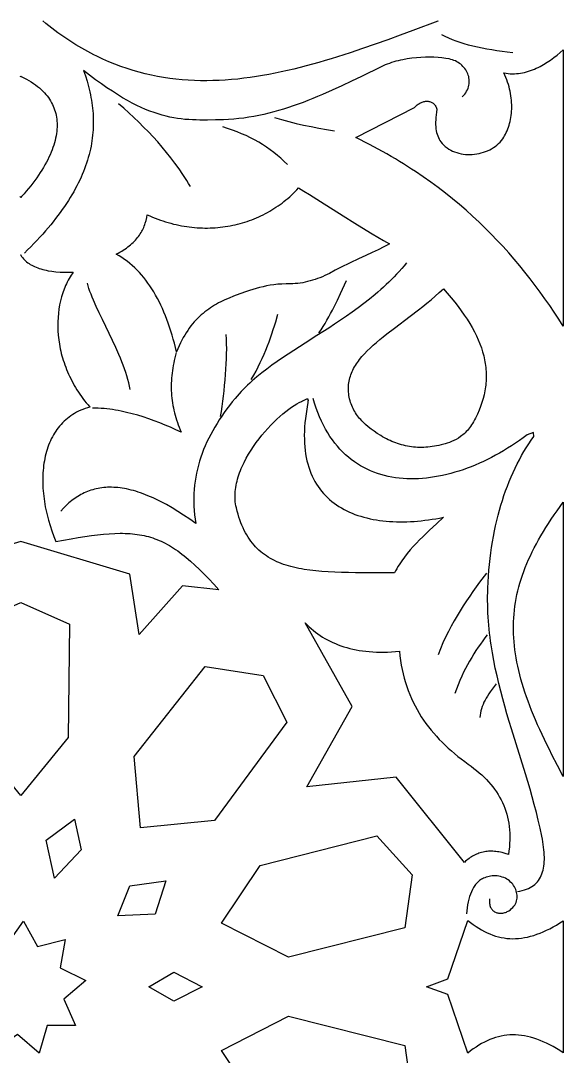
# Model space of a CAD drawing. Extents: x -332 to 348, y -263 to 352.
# Drawn here: x 261.7 to 288.5, y 70.6 to 121.7 of the extents above; entities that cross this region are included whole.
import ezdxf

# ---------------------------------------------------------------- set-up
doc = ezdxf.new("R2010")
doc.units = 0
doc.layers.add('LAYER_1', color=18, linetype='CONTINUOUS')
doc.layers.add('LAYER_2', color=174, linetype='CONTINUOUS')

msp = doc.modelspace()

# ---------------------------------------------------------------- linework, layer by layer
at = {"layer": 'LAYER_1'}
for points in [[(282.313, 121.664), (282.313, 121.64), (281.076, 121.18), (280.457, 120.951), (279.838, 120.726), (279.219, 120.504), (278.6, 120.289), (277.982, 120.081), (277.363, 119.882), (277.054, 119.786), (276.745, 119.693), (276.436, 119.603), (276.127, 119.516), (275.819, 119.433), (275.51, 119.353), (275.202, 119.276), (274.893, 119.204), (274.585, 119.135), (274.278, 119.071), (273.97, 119.012), (273.662, 118.957), (273.355, 118.907), (273.048, 118.861), (272.741, 118.822), (272.435, 118.787), (272.129, 118.758), (271.823, 118.735), (271.517, 118.717), (271.211, 118.706), (270.906, 118.702), (270.602, 118.703), (270.297, 118.712), (269.993, 118.727), (269.689, 118.749), (269.386, 118.779), (269.083, 118.816), (268.78, 118.86), (268.478, 118.913), (268.176, 118.973), (267.875, 119.042), (267.574, 119.119), (267.273, 119.205), (266.973, 119.299), (266.673, 119.402), (266.374, 119.514), (266.075, 119.636), (265.777, 119.767), (265.479, 119.908), (265.331, 119.982), (265.182, 120.059), (265.034, 120.138), (264.886, 120.22), (264.737, 120.304), (264.589, 120.39), (264.442, 120.48), (264.294, 120.572), (264.146, 120.667), (263.999, 120.764), (263.852, 120.864), (263.704, 120.967), (263.557, 121.072), (263.411, 121.18), (263.264, 121.291), (263.117, 121.405), (262.971, 121.522), (262.827, 121.664)], [(261.702, 118.917), (261.727, 118.929), (261.753, 118.917), (261.886, 118.851), (262.013, 118.783), (262.134, 118.713), (262.249, 118.642), (262.358, 118.57), (262.462, 118.496), (262.559, 118.421), (262.651, 118.345), (262.738, 118.268), (262.819, 118.19), (262.896, 118.111), (262.967, 118.031), (263.033, 117.95), (263.094, 117.869), (263.151, 117.787), (263.203, 117.704), (263.251, 117.62), (263.295, 117.535), (263.335, 117.449), (263.37, 117.362), (263.402, 117.274), (263.43, 117.184), (263.454, 117.093), (263.475, 117.001), (263.491, 116.907), (263.504, 116.812), (263.514, 116.715), (263.519, 116.616), (263.521, 116.515), (263.519, 116.413), (263.513, 116.309), (263.502, 116.203), (263.488, 116.095), (263.47, 115.985), (263.448, 115.874), (263.422, 115.761), (263.391, 115.647), (263.357, 115.53), (263.318, 115.413), (263.275, 115.294), (263.227, 115.173), (263.176, 115.051), (263.12, 114.928), (263.06, 114.804), (262.995, 114.679), (262.926, 114.553), (262.853, 114.426), (262.776, 114.299), (262.694, 114.17), (262.608, 114.041), (262.518, 113.911), (262.424, 113.781), (262.325, 113.651), (262.222, 113.52), (262.116, 113.389), (262.005, 113.258), (261.89, 113.126), (261.77, 112.995), (261.727, 112.949), (261.684, 112.995)], [(261.722, 110.115), (261.727, 110.107), (261.732, 110.115), (261.732, 110.098), (261.771, 110.038), (261.814, 109.98), (261.859, 109.925), (261.909, 109.872), (261.961, 109.822), (262.017, 109.774), (262.075, 109.728), (262.137, 109.685), (262.201, 109.644), (262.269, 109.605), (262.339, 109.568), (262.412, 109.534), (262.487, 109.502), (262.565, 109.472), (262.645, 109.444), (262.728, 109.418), (262.813, 109.394), (262.901, 109.373), (262.99, 109.353), (263.082, 109.335), (263.27, 109.305), (263.467, 109.282), (263.67, 109.267), (263.879, 109.259), (264.093, 109.257), (264.312, 109.261), (264.26, 109.184), (264.21, 109.106), (264.161, 109.026), (264.114, 108.944), (264.069, 108.861), (264.025, 108.776), (263.984, 108.689), (263.944, 108.601), (263.906, 108.512), (263.87, 108.421), (263.803, 108.235), (263.744, 108.045), (263.693, 107.849), (263.649, 107.649), (263.614, 107.445), (263.587, 107.238), (263.568, 107.027), (263.558, 106.812), (263.556, 106.596), (263.562, 106.376), (263.578, 106.155), (263.603, 105.932), (263.636, 105.707), (263.657, 105.595), (263.679, 105.482), (263.704, 105.369), (263.732, 105.256), (263.761, 105.142), (263.794, 105.029), (263.828, 104.916), (263.865, 104.802), (263.904, 104.689), (263.946, 104.576), (263.991, 104.463), (264.038, 104.35), (264.087, 104.238), (264.139, 104.126), (264.193, 104.014), (264.25, 103.902), (264.31, 103.791), (264.372, 103.68), (264.437, 103.57), (264.504, 103.46), (264.574, 103.351), (264.647, 103.242), (264.722, 103.135), (264.801, 103.027), (264.881, 102.921), (264.965, 102.815), (265.051, 102.711), (265.14, 102.607), (265.023, 102.573), (264.91, 102.535), (264.799, 102.495), (264.692, 102.45), (264.587, 102.402), (264.486, 102.351), (264.389, 102.297), (264.294, 102.24), (264.202, 102.179), (264.114, 102.115), (264.029, 102.049), (263.946, 101.979), (263.867, 101.907), (263.791, 101.832), (263.718, 101.754), (263.647, 101.673), (263.58, 101.59), (263.516, 101.504), (263.454, 101.416), (263.396, 101.326), (263.341, 101.233), (263.288, 101.138), (263.238, 101.04), (263.191, 100.941), (263.147, 100.839), (263.106, 100.736), (263.068, 100.63), (263.032, 100.523), (262.999, 100.414), (262.969, 100.303), (262.942, 100.19), (262.917, 100.076), (262.895, 99.961), (262.876, 99.843), (262.859, 99.725), (262.846, 99.605), (262.834, 99.484), (262.826, 99.361), (262.819, 99.238), (262.816, 99.113), (262.815, 98.988), (262.817, 98.861), (262.821, 98.734), (262.827, 98.605), (262.836, 98.476), (262.848, 98.347), (262.862, 98.216), (262.879, 98.086), (262.897, 97.954), (262.919, 97.822), (262.942, 97.69), (262.969, 97.558), (262.997, 97.425), (263.028, 97.293), (263.096, 97.027), (263.174, 96.761), (263.26, 96.497), (263.356, 96.233), (263.46, 95.971), (263.844, 96.042), (264.21, 96.108), (264.561, 96.168), (264.896, 96.221), (265.216, 96.267), (265.523, 96.306), (265.817, 96.337), (266.099, 96.361), (266.37, 96.376), (266.631, 96.382), (266.758, 96.382), (266.882, 96.38), (267.005, 96.375), (267.125, 96.368), (267.243, 96.358), (267.36, 96.346), (267.475, 96.331), (267.588, 96.314), (267.7, 96.294), (267.811, 96.272), (267.92, 96.247), (268.028, 96.219), (268.135, 96.188), (268.241, 96.154), (268.346, 96.118), (268.45, 96.078), (268.554, 96.036), (268.657, 95.991), (268.76, 95.942), (268.862, 95.89), (268.964, 95.836), (269.066, 95.778), (269.169, 95.716), (269.271, 95.652), (269.373, 95.584), (269.476, 95.513), (269.579, 95.438), (269.683, 95.36), (269.787, 95.278), (269.892, 95.193), (270.105, 95.011), (270.323, 94.815), (270.545, 94.603), (270.773, 94.376), (271.009, 94.133), (271.251, 93.873), (271.503, 93.597), (269.712, 93.798), (267.569, 91.388), (267.117, 94.361), (261.727, 95.977), (256.337, 94.361)]]:
    msp.add_lwpolyline(points, dxfattribs=at)
for points in [[(288.5, 106.603), (288.281, 106.944), (288.057, 107.282), (287.828, 107.618), (287.595, 107.952), (287.356, 108.283), (287.113, 108.612), (286.863, 108.938), (286.608, 109.261), (286.348, 109.581), (286.081, 109.898), (285.808, 110.212), (285.528, 110.522), (285.242, 110.83), (284.949, 111.134), (284.649, 111.434), (284.341, 111.731), (284.026, 112.024), (283.703, 112.313), (283.372, 112.598), (283.034, 112.879), (282.686, 113.156), (282.331, 113.429), (281.966, 113.697), (281.593, 113.961), (281.21, 114.22), (281.016, 114.348), (280.819, 114.475), (280.619, 114.601), (280.417, 114.725), (280.213, 114.848), (280.006, 114.97), (279.797, 115.091), (279.585, 115.21), (279.371, 115.328), (279.154, 115.445), (278.934, 115.561), (278.712, 115.675), (278.487, 115.788), (278.26, 115.9), (281.15, 117.376), (281.185, 117.414), (281.221, 117.449), (281.259, 117.482), (281.297, 117.513), (281.337, 117.541), (281.377, 117.568), (281.417, 117.591), (281.458, 117.613), (281.499, 117.632), (281.541, 117.648), (281.582, 117.662), (281.624, 117.674), (281.665, 117.682), (281.706, 117.688), (281.747, 117.692), (281.787, 117.692), (281.827, 117.69), (281.865, 117.685), (281.903, 117.678), (281.94, 117.667), (281.976, 117.653), (282.01, 117.637), (282.043, 117.617), (282.075, 117.595), (282.105, 117.569), (282.133, 117.54), (282.16, 117.508), (282.184, 117.473), (282.206, 117.435), (282.226, 117.393), (282.244, 117.348), (282.259, 117.3), (282.239, 117.16), (282.223, 117.025), (282.211, 116.897), (282.203, 116.774), (282.2, 116.656), (282.202, 116.544), (282.208, 116.437), (282.218, 116.336), (282.232, 116.239), (282.251, 116.147), (282.275, 116.06), (282.302, 115.978), (282.334, 115.9), (282.37, 115.826), (282.411, 115.757), (282.456, 115.691), (282.524, 115.607), (282.598, 115.528), (282.678, 115.456), (282.762, 115.391), (282.85, 115.331), (282.943, 115.278), (283.039, 115.231), (283.139, 115.19), (283.242, 115.155), (283.347, 115.125), (283.454, 115.102), (283.564, 115.084), (283.674, 115.072), (283.785, 115.065), (283.897, 115.065), (284.01, 115.069), (284.122, 115.079), (284.233, 115.095), (284.343, 115.115), (284.452, 115.141), (284.56, 115.173), (284.665, 115.209), (284.767, 115.25), (284.867, 115.296), (284.963, 115.348), (285.055, 115.404), (285.144, 115.464), (285.227, 115.53), (285.306, 115.6), (285.38, 115.675), (285.448, 115.754), (285.51, 115.838), (285.558, 115.913), (285.604, 115.99), (285.648, 116.07), (285.688, 116.153), (285.726, 116.238), (285.762, 116.325), (285.794, 116.414), (285.824, 116.506), (285.85, 116.6), (285.874, 116.695), (285.895, 116.793), (285.913, 116.892), (285.927, 116.993), (285.939, 117.095), (285.947, 117.199), (285.953, 117.304), (285.955, 117.41), (285.954, 117.518), (285.949, 117.626), (285.941, 117.736), (285.93, 117.846), (285.915, 117.957), (285.897, 118.069), (285.876, 118.182), (285.85, 118.294), (285.822, 118.408), (285.789, 118.521), (285.753, 118.635), (285.713, 118.748), (285.67, 118.862), (285.622, 118.975), (285.571, 119.089), (285.676, 119.071), (285.779, 119.058), (285.883, 119.05), (285.986, 119.046), (286.088, 119.048), (286.19, 119.053), (286.291, 119.063), (286.392, 119.077), (286.491, 119.094), (286.591, 119.116), (286.689, 119.141), (286.786, 119.169), (286.883, 119.201), (286.978, 119.236), (287.073, 119.274), (287.167, 119.315), (287.26, 119.358), (287.351, 119.404), (287.442, 119.452), (287.531, 119.503), (287.706, 119.61), (287.876, 119.724), (288.041, 119.843), (288.2, 119.967), (288.353, 120.094), (288.5, 120.223)], [(275.702, 113.256), (275.972, 113.093), (276.519, 112.754), (277.64, 112.043), (278.209, 111.683), (278.78, 111.329), (279.066, 111.155), (279.351, 110.985), (279.635, 110.82), (279.919, 110.66), (279.778, 110.582), (279.639, 110.509), (279.36, 110.37), (279.068, 110.232), (278.749, 110.086), (278.392, 109.92), (277.983, 109.725), (277.508, 109.489), (277.243, 109.353), (276.956, 109.204), (276.843, 109.146), (276.728, 109.091), (276.611, 109.039), (276.493, 108.99), (276.373, 108.944), (276.253, 108.901), (276.131, 108.862), (276.009, 108.826), (275.886, 108.795), (275.763, 108.767), (275.641, 108.743), (275.518, 108.723), (275.397, 108.707), (275.275, 108.696), (275.155, 108.69), (275.037, 108.688), (274.821, 108.686), (274.614, 108.677), (274.415, 108.662), (274.223, 108.641), (274.038, 108.614), (273.858, 108.582), (273.684, 108.546), (273.513, 108.505), (273.347, 108.46), (273.183, 108.412), (273.022, 108.361), (272.862, 108.306), (272.545, 108.191), (272.225, 108.07), (272.011, 107.985), (271.8, 107.894), (271.594, 107.795), (271.493, 107.743), (271.392, 107.688), (271.293, 107.631), (271.195, 107.571), (271.098, 107.509), (271.003, 107.444), (270.909, 107.376), (270.816, 107.305), (270.725, 107.231), (270.635, 107.153), (270.546, 107.072), (270.459, 106.987), (270.373, 106.898), (270.289, 106.805), (270.207, 106.708), (270.126, 106.607), (270.047, 106.502), (269.97, 106.392), (269.894, 106.277), (269.82, 106.157), (269.748, 106.033), (269.678, 105.903), (269.609, 105.769), (269.543, 105.628), (269.478, 105.483), (269.416, 105.331), (269.364, 105.544), (269.311, 105.753), (269.255, 105.958), (269.196, 106.16), (269.135, 106.359), (269.072, 106.553), (269.006, 106.744), (268.937, 106.931), (268.866, 107.114), (268.793, 107.293), (268.716, 107.469), (268.637, 107.64), (268.556, 107.807), (268.471, 107.97), (268.384, 108.129), (268.294, 108.284), (268.201, 108.435), (268.106, 108.581), (268.007, 108.723), (267.905, 108.86), (267.801, 108.993), (267.693, 109.122), (267.583, 109.246), (267.469, 109.365), (267.352, 109.48), (267.233, 109.59), (267.109, 109.695), (266.983, 109.796), (266.854, 109.892), (266.721, 109.983), (266.585, 110.068), (266.445, 110.149), (266.537, 110.197), (266.625, 110.246), (266.709, 110.296), (266.791, 110.347), (266.869, 110.399), (266.945, 110.452), (267.017, 110.505), (267.086, 110.56), (267.153, 110.615), (267.216, 110.671), (267.277, 110.728), (267.334, 110.786), (267.39, 110.844), (267.442, 110.904), (267.491, 110.964), (267.539, 111.025), (267.583, 111.086), (267.625, 111.149), (267.664, 111.212), (267.701, 111.276), (267.736, 111.34), (267.768, 111.405), (267.798, 111.471), (267.826, 111.538), (267.851, 111.605), (267.874, 111.673), (267.914, 111.81), (267.946, 111.95), (267.971, 112.092), (268.1, 112.034), (268.229, 111.979), (268.358, 111.927), (268.488, 111.877), (268.618, 111.83), (268.747, 111.786), (268.877, 111.745), (269.007, 111.706), (269.137, 111.67), (269.268, 111.636), (269.398, 111.606), (269.528, 111.577), (269.657, 111.552), (269.787, 111.529), (269.917, 111.509), (270.046, 111.491), (270.176, 111.476), (270.305, 111.464), (270.433, 111.454), (270.562, 111.446), (270.69, 111.441), (270.817, 111.439), (270.945, 111.439), (271.072, 111.441), (271.198, 111.446), (271.324, 111.454), (271.449, 111.464), (271.574, 111.476), (271.698, 111.491), (271.822, 111.508), (271.945, 111.527), (272.067, 111.549), (272.189, 111.573), (272.31, 111.6), (272.43, 111.629), (272.549, 111.66), (272.667, 111.693), (272.785, 111.729), (272.902, 111.767), (273.017, 111.807), (273.132, 111.85), (273.246, 111.894), (273.359, 111.941), (273.47, 111.99), (273.581, 112.042), (273.691, 112.095), (273.799, 112.151), (273.906, 112.209), (274.012, 112.269), (274.117, 112.331), (274.22, 112.395), (274.323, 112.461), (274.424, 112.529), (274.523, 112.6), (274.621, 112.672), (274.718, 112.746), (274.813, 112.823), (274.907, 112.901), (274.999, 112.982), (275.09, 113.064), (275.179, 113.148), (275.266, 113.235), (275.352, 113.323), (275.437, 113.413)], [(282.778, 108.218), (282.965, 107.999), (283.143, 107.782), (283.31, 107.568), (283.468, 107.356), (283.616, 107.146), (283.755, 106.938), (283.883, 106.732), (284.003, 106.527), (284.112, 106.325), (284.213, 106.123), (284.303, 105.924), (284.384, 105.725), (284.456, 105.528), (284.519, 105.332), (284.571, 105.137), (284.615, 104.943), (284.633, 104.846), (284.649, 104.75), (284.663, 104.653), (284.674, 104.557), (284.683, 104.461), (284.69, 104.365), (284.694, 104.269), (284.697, 104.173), (284.696, 104.077), (284.694, 103.981), (284.689, 103.886), (284.682, 103.79), (284.673, 103.695), (284.661, 103.599), (284.647, 103.504), (284.631, 103.408), (284.591, 103.217), (284.543, 103.025), (284.486, 102.834), (284.419, 102.641), (284.344, 102.449), (284.26, 102.255), (284.167, 102.061), (284.12, 101.971), (284.072, 101.885), (284.023, 101.804), (283.973, 101.727), (283.922, 101.654), (283.87, 101.585), (283.818, 101.52), (283.765, 101.458), (283.711, 101.4), (283.656, 101.345), (283.601, 101.294), (283.546, 101.245), (283.491, 101.2), (283.435, 101.158), (283.323, 101.081), (283.21, 101.015), (283.098, 100.957), (282.987, 100.908), (282.877, 100.865), (282.77, 100.828), (282.665, 100.796), (282.466, 100.743), (282.357, 100.717), (282.249, 100.694), (282.141, 100.674), (282.034, 100.657), (281.928, 100.643), (281.823, 100.632), (281.718, 100.624), (281.615, 100.619), (281.512, 100.617), (281.409, 100.617), (281.307, 100.621), (281.206, 100.627), (281.106, 100.636), (281.006, 100.648), (280.907, 100.663), (280.809, 100.68), (280.711, 100.701), (280.614, 100.723), (280.518, 100.749), (280.422, 100.777), (280.327, 100.808), (280.232, 100.841), (280.138, 100.877), (280.045, 100.916), (279.952, 100.957), (279.86, 101), (279.769, 101.046), (279.677, 101.095), (279.587, 101.145), (279.497, 101.199), (279.319, 101.312), (279.167, 101.417), (279.02, 101.524), (278.88, 101.635), (278.747, 101.749), (278.622, 101.867), (278.562, 101.928), (278.504, 101.99), (278.449, 102.053), (278.396, 102.117), (278.345, 102.183), (278.296, 102.25), (278.25, 102.319), (278.207, 102.389), (278.166, 102.46), (278.127, 102.533), (278.092, 102.608), (278.059, 102.684), (278.029, 102.762), (278.002, 102.842), (277.978, 102.923), (277.957, 103.007), (277.939, 103.092), (277.925, 103.18), (277.913, 103.269), (277.906, 103.361), (277.901, 103.454), (277.9, 103.55), (277.903, 103.635), (277.909, 103.719), (277.919, 103.802), (277.932, 103.884), (277.949, 103.966), (277.969, 104.046), (277.992, 104.125), (278.018, 104.204), (278.048, 104.281), (278.081, 104.358), (278.116, 104.435), (278.155, 104.51), (278.197, 104.585), (278.241, 104.66), (278.288, 104.734), (278.338, 104.807), (278.391, 104.88), (278.446, 104.952), (278.563, 105.095), (278.69, 105.237), (278.825, 105.379), (278.969, 105.519), (279.121, 105.659), (279.28, 105.798), (279.446, 105.938), (279.618, 106.078), (279.796, 106.219), (280.166, 106.505), (280.951, 107.098), (281.358, 107.41), (281.563, 107.571), (281.768, 107.736), (281.973, 107.905), (282.177, 108.079), (282.38, 108.257), (282.581, 108.44)], [(275.872, 103.018), (275.881, 103.015), (275.888, 103.01), (275.894, 103.001), (275.902, 102.976), (275.904, 102.937), (275.902, 102.884), (275.895, 102.815), (275.883, 102.729), (275.845, 102.5), (275.809, 102.274), (275.779, 102.053), (275.755, 101.837), (275.738, 101.627), (275.727, 101.421), (275.722, 101.221), (275.723, 101.026), (275.731, 100.836), (275.744, 100.651), (275.762, 100.471), (275.787, 100.296), (275.817, 100.126), (275.852, 99.961), (275.893, 99.801), (275.939, 99.645), (275.99, 99.495), (276.047, 99.349), (276.108, 99.208), (276.174, 99.071), (276.245, 98.939), (276.32, 98.812), (276.401, 98.689), (276.485, 98.571), (276.574, 98.458), (276.667, 98.349), (276.765, 98.244), (276.866, 98.143), (276.971, 98.047), (277.081, 97.956), (277.194, 97.868), (277.311, 97.785), (277.431, 97.706), (277.555, 97.631), (277.682, 97.56), (277.812, 97.494), (277.946, 97.431), (278.083, 97.372), (278.222, 97.318), (278.365, 97.267), (278.511, 97.22), (278.659, 97.177), (278.809, 97.138), (278.963, 97.103), (279.118, 97.071), (279.276, 97.044), (279.436, 97.019), (279.598, 96.999), (279.762, 96.982), (279.929, 96.969), (280.096, 96.959), (280.266, 96.953), (280.437, 96.95), (280.61, 96.95), (280.784, 96.954), (280.96, 96.962), (281.136, 96.972), (281.314, 96.986), (281.493, 97.003), (281.672, 97.024), (281.853, 97.047), (282.034, 97.074), (282.216, 97.104), (282.398, 97.136), (282.581, 97.172), (282.24, 96.847), (281.902, 96.53), (281.571, 96.214), (281.41, 96.054), (281.251, 95.892), (281.097, 95.728), (280.947, 95.56), (280.802, 95.387), (280.663, 95.209), (280.529, 95.026), (280.465, 94.932), (280.402, 94.836), (280.341, 94.738), (280.282, 94.638), (280.225, 94.536), (280.17, 94.432), (278.616, 94.436), (278.253, 94.44), (277.9, 94.445), (277.558, 94.453), (277.225, 94.465), (276.904, 94.482), (276.592, 94.503), (276.291, 94.53), (276, 94.563), (275.719, 94.604), (275.583, 94.627), (275.449, 94.652), (275.318, 94.679), (275.189, 94.709), (275.063, 94.74), (274.94, 94.774), (274.819, 94.811), (274.7, 94.85), (274.585, 94.892), (274.472, 94.936), (274.361, 94.983), (274.253, 95.034), (274.148, 95.087), (274.045, 95.143), (273.945, 95.202), (273.848, 95.265), (273.753, 95.331), (273.661, 95.4), (273.571, 95.473), (273.484, 95.549), (273.4, 95.629), (273.318, 95.713), (273.239, 95.801), (273.163, 95.892), (273.089, 95.988), (273.018, 96.088), (272.949, 96.191), (272.883, 96.3), (272.82, 96.412), (272.759, 96.529), (272.701, 96.65), (272.646, 96.777), (272.593, 96.907), (272.543, 97.043), (272.495, 97.183), (272.45, 97.329), (272.408, 97.479), (272.368, 97.635), (272.347, 97.733), (272.33, 97.832), (272.317, 97.932), (272.308, 98.033), (272.304, 98.134), (272.303, 98.235), (272.307, 98.337), (272.314, 98.44), (272.324, 98.543), (272.339, 98.646), (272.357, 98.749), (272.378, 98.852), (272.402, 98.956), (272.43, 99.059), (272.46, 99.163), (272.494, 99.266), (272.531, 99.37), (272.57, 99.473), (272.612, 99.575), (272.656, 99.678), (272.703, 99.78), (272.752, 99.881), (272.857, 100.082), (272.97, 100.281), (273.091, 100.476), (273.218, 100.668), (273.35, 100.856), (273.488, 101.039), (273.63, 101.216), (273.774, 101.389), (273.922, 101.555), (274.071, 101.714), (274.22, 101.866), (274.37, 102.011), (274.519, 102.147), (274.666, 102.275), (274.81, 102.393), (274.952, 102.502), (275.089, 102.601), (275.221, 102.689), (275.347, 102.766), (275.467, 102.832), (275.58, 102.885), (275.637, 102.911), (275.689, 102.938), (275.775, 102.985), (275.81, 103.003), (275.839, 103.015), (275.863, 103.019)], [(288.5, 84.396), (288.211, 84.935), (287.94, 85.458), (287.811, 85.714), (287.686, 85.967), (287.566, 86.216), (287.45, 86.462), (287.339, 86.705), (287.232, 86.945), (287.13, 87.182), (287.032, 87.416), (286.939, 87.647), (286.85, 87.875), (286.765, 88.101), (286.686, 88.324), (286.61, 88.544), (286.54, 88.763), (286.474, 88.979), (286.412, 89.193), (286.356, 89.405), (286.304, 89.615), (286.256, 89.823), (286.213, 90.029), (286.175, 90.234), (286.142, 90.437), (286.113, 90.639), (286.089, 90.839), (286.07, 91.038), (286.056, 91.236), (286.046, 91.432), (286.041, 91.628), (286.041, 91.822), (286.046, 92.016), (286.055, 92.209), (286.07, 92.402), (286.089, 92.594), (286.113, 92.785), (286.142, 92.977), (286.176, 93.167), (286.215, 93.358), (286.259, 93.549), (286.307, 93.74), (286.361, 93.931), (286.42, 94.122), (286.483, 94.313), (286.552, 94.505), (286.626, 94.697), (286.705, 94.89), (286.788, 95.084), (286.877, 95.278), (286.971, 95.473), (287.07, 95.67), (287.174, 95.867), (287.284, 96.066), (287.398, 96.265), (287.518, 96.467), (287.642, 96.669), (287.772, 96.873), (287.907, 97.079), (288.048, 97.287), (288.193, 97.496), (288.344, 97.707), (288.5, 97.921)], [(264.139, 91.896), (264.067, 86.319), (261.727, 83.458), (259.387, 86.319), (259.316, 91.896), (261.727, 92.973)], [(275.856, 91.868), (275.957, 91.773), (276.06, 91.681), (276.167, 91.592), (276.276, 91.506), (276.388, 91.424), (276.502, 91.345), (276.62, 91.269), (276.741, 91.197), (276.864, 91.128), (276.991, 91.063), (277.121, 91.001), (277.253, 90.942), (277.389, 90.888), (277.528, 90.837), (277.671, 90.789), (277.816, 90.745), (277.965, 90.705), (278.117, 90.669), (278.272, 90.637), (278.431, 90.609), (278.594, 90.584), (278.759, 90.564), (278.929, 90.548), (279.101, 90.535), (279.278, 90.527), (279.458, 90.523), (279.642, 90.523), (279.829, 90.528), (280.02, 90.536), (280.215, 90.549), (280.414, 90.567), (280.438, 90.334), (280.469, 90.106), (280.505, 89.882), (280.548, 89.662), (280.596, 89.447), (280.651, 89.236), (280.711, 89.028), (280.777, 88.825), (280.848, 88.626), (280.925, 88.431), (281.007, 88.24), (281.095, 88.053), (281.187, 87.869), (281.285, 87.689), (281.388, 87.512), (281.495, 87.34), (281.608, 87.17), (281.725, 87.004), (281.847, 86.841), (281.974, 86.682), (282.104, 86.526), (282.24, 86.372), (282.379, 86.222), (282.523, 86.075), (282.671, 85.931), (282.823, 85.79), (282.978, 85.652), (283.138, 85.516), (283.301, 85.383), (283.468, 85.253), (283.639, 85.125), (283.813, 84.999), (283.955, 84.896), (284.093, 84.791), (284.225, 84.685), (284.354, 84.576), (284.477, 84.466), (284.595, 84.353), (284.708, 84.239), (284.817, 84.122), (284.92, 84.003), (285.018, 83.882), (285.112, 83.759), (285.199, 83.633), (285.282, 83.505), (285.36, 83.374), (285.432, 83.241), (285.498, 83.106), (285.56, 82.967), (285.615, 82.827), (285.666, 82.683), (285.71, 82.537), (285.749, 82.387), (285.782, 82.235), (285.81, 82.08), (285.832, 81.922), (285.848, 81.761), (285.858, 81.597), (285.862, 81.429), (285.86, 81.259), (285.853, 81.085), (285.839, 80.907), (285.819, 80.727), (285.792, 80.543), (285.633, 80.595), (285.476, 80.637), (285.399, 80.654), (285.323, 80.669), (285.247, 80.681), (285.173, 80.69), (285.099, 80.697), (285.026, 80.702), (284.954, 80.704), (284.882, 80.703), (284.812, 80.7), (284.742, 80.694), (284.673, 80.686), (284.605, 80.675), (284.538, 80.661), (284.471, 80.645), (284.405, 80.627), (284.34, 80.606), (284.276, 80.582), (284.213, 80.556), (284.151, 80.527), (284.089, 80.496), (284.028, 80.462), (283.968, 80.426), (283.909, 80.387), (283.85, 80.345), (283.793, 80.301), (283.736, 80.255), (283.68, 80.206), (283.625, 80.154), (280.253, 84.35), (275.838, 83.884), (278.086, 87.847), (275.758, 91.966)], [(273.696, 89.377), (274.861, 87.063), (271.291, 82.225), (267.637, 81.859), (267.324, 85.373), (270.832, 89.809)], [(264.708, 80.765), (263.395, 79.377), (262.98, 81.252), (264.384, 82.278)], [(281.043, 79.534), (280.675, 76.918), (274.938, 75.475), (271.64, 77.16), (273.535, 80), (279.298, 81.465)], [(268.363, 77.596), (266.526, 77.512), (267.112, 79.001), (268.892, 79.237)], [(262.557, 76.006), (263.922, 76.356), (263.672, 74.949), (264.939, 74.326), (263.857, 73.412), (264.433, 72.107), (263.026, 72.113), (262.642, 70.737), (261.568, 71.661), (260.404, 70.857), (260.165, 72.266), (258.765, 72.411), (259.473, 73.647), (258.492, 74.672), (259.817, 75.156), (259.714, 76.582), (261.035, 76.087), (261.858, 77.247)], [(283.922, 77.186), (284.058, 77.085), (284.195, 76.991), (284.331, 76.903), (284.468, 76.822), (284.605, 76.749), (284.742, 76.682), (284.879, 76.622), (285.017, 76.569), (285.156, 76.522), (285.295, 76.483), (285.435, 76.45), (285.576, 76.425), (285.717, 76.406), (285.859, 76.395), (286.003, 76.39), (286.147, 76.393), (286.293, 76.402), (286.44, 76.418), (286.588, 76.442), (286.738, 76.472), (286.889, 76.51), (287.042, 76.554), (287.196, 76.606), (287.352, 76.664), (287.51, 76.73), (287.67, 76.803), (287.832, 76.883), (287.996, 76.97), (288.162, 77.064), (288.33, 77.166), (288.5, 77.274), (288.5, 70.765), (288.33, 70.873), (288.162, 70.975), (287.996, 71.069), (287.832, 71.156), (287.67, 71.236), (287.51, 71.309), (287.352, 71.375), (287.196, 71.433), (287.042, 71.485), (286.889, 71.53), (286.738, 71.567), (286.588, 71.597), (286.44, 71.621), (286.293, 71.637), (286.147, 71.647), (286.003, 71.649), (285.859, 71.644), (285.717, 71.633), (285.576, 71.614), (285.435, 71.589), (285.295, 71.556), (285.156, 71.517), (285.017, 71.471), (284.879, 71.417), (284.742, 71.357), (284.605, 71.29), (284.468, 71.217), (284.331, 71.136), (284.195, 71.049), (284.058, 70.954), (283.922, 70.853), (283.785, 70.745), (282.806, 73.635), (281.744, 74.02), (282.806, 74.405), (283.785, 77.294)], [(270.685, 74.02), (269.284, 73.306), (268.05, 74.02), (269.284, 74.733)], [(280.675, 71.121), (281.043, 68.505), (279.298, 66.574), (273.535, 68.039), (271.64, 70.879), (274.938, 72.565)]]:
    msp.add_lwpolyline(points, close=True, dxfattribs=at)
at = {"layer": 'LAYER_2'}
for points in [[(286.005, 120.086), (285.738, 120.115), (285.477, 120.146), (285.222, 120.181), (284.973, 120.219), (284.73, 120.26), (284.493, 120.305), (284.263, 120.353), (284.04, 120.405), (283.823, 120.461), (283.613, 120.52), (283.41, 120.583), (283.214, 120.65), (283.025, 120.721), (282.844, 120.797), (282.67, 120.876), (282.503, 120.96)], [(283.516, 117.902), (283.58, 117.97), (283.637, 118.04), (283.688, 118.111), (283.731, 118.183), (283.768, 118.255), (283.799, 118.329), (283.823, 118.402), (283.842, 118.476), (283.854, 118.549), (283.861, 118.623), (283.861, 118.696), (283.857, 118.768), (283.847, 118.839), (283.832, 118.91), (283.812, 118.979), (283.787, 119.046), (283.758, 119.113), (283.724, 119.177), (283.686, 119.239), (283.644, 119.299), (283.597, 119.357), (283.547, 119.412), (283.493, 119.464), (283.436, 119.513), (283.375, 119.559), (283.311, 119.602), (283.245, 119.641), (283.175, 119.676), (283.102, 119.707), (283.027, 119.734), (282.95, 119.757), (282.87, 119.775), (282.698, 119.805), (282.514, 119.829), (282.321, 119.847), (282.119, 119.86), (281.909, 119.865), (281.694, 119.864), (281.474, 119.855), (281.251, 119.839), (281.026, 119.814), (280.8, 119.782), (280.575, 119.74), (280.463, 119.716), (280.352, 119.69), (280.242, 119.661), (280.133, 119.63), (280.025, 119.596), (279.918, 119.56), (279.813, 119.521), (279.709, 119.48), (279.608, 119.436), (279.508, 119.39), (278.535, 118.917), (278.052, 118.685), (277.572, 118.458), (277.093, 118.238), (276.614, 118.026), (276.375, 117.924), (276.136, 117.826), (275.897, 117.73), (275.657, 117.637), (275.417, 117.548), (275.177, 117.463), (274.937, 117.381), (274.696, 117.304), (274.454, 117.231), (274.211, 117.163), (273.968, 117.099), (273.724, 117.041), (273.479, 116.987), (273.233, 116.94), (272.987, 116.898), (272.738, 116.862), (272.489, 116.832), (272.238, 116.808), (271.986, 116.791), (271.733, 116.781), (271.333, 116.77), (270.946, 116.763), (270.57, 116.762), (270.385, 116.766), (270.2, 116.773), (270.016, 116.783), (269.833, 116.798), (269.649, 116.817), (269.464, 116.842), (269.277, 116.873), (269.089, 116.909), (268.898, 116.953), (268.705, 117.004), (268.508, 117.062), (268.308, 117.129), (268.103, 117.204), (267.893, 117.289), (267.678, 117.383), (267.457, 117.487), (267.23, 117.603), (266.996, 117.729), (266.755, 117.867), (266.507, 118.018), (266.25, 118.181), (265.984, 118.357), (265.709, 118.547), (265.425, 118.751), (265.13, 118.97), (264.824, 119.204), (264.917, 118.94), (265, 118.676), (265.038, 118.543), (265.074, 118.411), (265.108, 118.279), (265.139, 118.147), (265.167, 118.015), (265.194, 117.882), (265.217, 117.75), (265.238, 117.617), (265.257, 117.485), (265.272, 117.352), (265.285, 117.219), (265.296, 117.086), (265.303, 116.952), (265.308, 116.819), (265.31, 116.685), (265.309, 116.551), (265.306, 116.417), (265.299, 116.283), (265.289, 116.148), (265.277, 116.013), (265.261, 115.877), (265.242, 115.742), (265.221, 115.606), (265.196, 115.469), (265.168, 115.332), (265.136, 115.195), (265.102, 115.058), (265.064, 114.92), (265.023, 114.782), (264.978, 114.643), (264.93, 114.503), (264.879, 114.364), (264.824, 114.223), (264.766, 114.083), (264.704, 113.941), (264.638, 113.8), (264.569, 113.657), (264.497, 113.514), (264.421, 113.371), (264.341, 113.227), (264.257, 113.082), (264.169, 112.937), (264.078, 112.791), (263.983, 112.644), (263.884, 112.497), (263.781, 112.349), (263.674, 112.2), (263.563, 112.051), (263.448, 111.901), (263.329, 111.75), (263.206, 111.598), (263.078, 111.446), (262.947, 111.292), (262.811, 111.138), (262.672, 110.983), (262.527, 110.828), (262.379, 110.671), (262.226, 110.514), (262.069, 110.355), (261.907, 110.196)], [(270.098, 113.489), (270.009, 113.637), (269.918, 113.784), (269.731, 114.073), (269.538, 114.355), (269.339, 114.632), (269.134, 114.902), (268.923, 115.168), (268.707, 115.428), (268.486, 115.683), (268.259, 115.933), (268.028, 116.178), (267.793, 116.42), (267.553, 116.657), (267.309, 116.89), (267.061, 117.119), (266.809, 117.345), (266.554, 117.568)], [(274.248, 116.888), (274.598, 116.786), (274.954, 116.691), (275.316, 116.601), (275.684, 116.517), (276.058, 116.439), (276.438, 116.366), (276.824, 116.3), (277.216, 116.239)], [(274.886, 114.57), (274.728, 114.727), (274.565, 114.878), (274.396, 115.023), (274.222, 115.164), (274.042, 115.298), (273.856, 115.428), (273.665, 115.552), (273.469, 115.67), (273.266, 115.784), (273.058, 115.891), (272.845, 115.994), (272.626, 116.091), (272.401, 116.182), (272.171, 116.268), (271.935, 116.349), (271.694, 116.424)], [(280.765, 109.724), (280.646, 109.581), (280.525, 109.44), (280.401, 109.301), (280.276, 109.165), (280.149, 109.032), (280.021, 108.902), (279.891, 108.773), (279.759, 108.647), (279.626, 108.524), (279.492, 108.402), (279.356, 108.283), (279.219, 108.165), (278.942, 107.936), (278.661, 107.715), (278.376, 107.5), (278.089, 107.291), (277.8, 107.087), (277.509, 106.889), (277.218, 106.695), (276.926, 106.504), (276.343, 106.132), (275.767, 105.767), (275.201, 105.406), (274.924, 105.225), (274.651, 105.043), (274.384, 104.859), (274.122, 104.673), (273.866, 104.485), (273.618, 104.293), (273.377, 104.097), (273.259, 103.997), (273.144, 103.896), (273.03, 103.794), (272.919, 103.69), (272.811, 103.585), (272.704, 103.479), (272.601, 103.371), (272.499, 103.261), (272.401, 103.15), (272.305, 103.037), (272.165, 102.864), (272.028, 102.69), (271.897, 102.516), (271.769, 102.34), (271.646, 102.163), (271.527, 101.985), (271.414, 101.805), (271.305, 101.625), (271.2, 101.443), (271.101, 101.26), (271.007, 101.076), (270.918, 100.89), (270.834, 100.703), (270.755, 100.515), (270.682, 100.325), (270.615, 100.134), (270.553, 99.941), (270.497, 99.747), (270.447, 99.551), (270.402, 99.354), (270.364, 99.155), (270.332, 98.955), (270.306, 98.753), (270.287, 98.55), (270.273, 98.345), (270.267, 98.138), (270.267, 97.929), (270.274, 97.719), (270.287, 97.507), (270.308, 97.293), (270.335, 97.078), (270.37, 96.861), (270.065, 97.077), (269.768, 97.279), (269.478, 97.466), (269.195, 97.638), (268.919, 97.796), (268.784, 97.869), (268.65, 97.939), (268.519, 98.006), (268.388, 98.069), (268.26, 98.129), (268.133, 98.185), (268.008, 98.238), (267.884, 98.288), (267.762, 98.334), (267.642, 98.377), (267.523, 98.417), (267.406, 98.454), (267.29, 98.487), (267.176, 98.517), (267.063, 98.545), (266.952, 98.569), (266.842, 98.59), (266.734, 98.608), (266.627, 98.623), (266.522, 98.635), (266.418, 98.644), (266.316, 98.65), (266.215, 98.653), (266.115, 98.653), (266.017, 98.651), (265.92, 98.646), (265.825, 98.638), (265.731, 98.627), (265.638, 98.613), (265.546, 98.597), (265.456, 98.579), (265.367, 98.557), (265.279, 98.533), (265.193, 98.507), (265.108, 98.477), (265.024, 98.446), (264.941, 98.412), (264.859, 98.375), (264.779, 98.336), (264.7, 98.295), (264.621, 98.251), (264.545, 98.205), (264.469, 98.157), (264.394, 98.106), (264.32, 98.054), (264.248, 97.999), (264.176, 97.942), (264.106, 97.882), (263.968, 97.757), (263.834, 97.624), (263.704, 97.483)], [(276.445, 106.274), (276.548, 106.422), (276.648, 106.574), (276.745, 106.73), (276.839, 106.89), (276.931, 107.052), (277.02, 107.216), (277.106, 107.382), (277.19, 107.549), (277.353, 107.883), (277.507, 108.214), (277.798, 108.849)], [(267.133, 103.47), (267.101, 103.637), (267.063, 103.805), (267.018, 103.975), (266.969, 104.147), (266.914, 104.32), (266.854, 104.493), (266.79, 104.668), (266.722, 104.843), (266.651, 105.018), (266.577, 105.194), (266.421, 105.545), (266.258, 105.894), (266.091, 106.241), (265.759, 106.919), (265.6, 107.248), (265.452, 107.567), (265.316, 107.876), (265.254, 108.026), (265.196, 108.172), (265.143, 108.315), (265.096, 108.455), (265.054, 108.591), (265.018, 108.723)], [(273.106, 103.974), (273.226, 104.181), (273.339, 104.387), (273.447, 104.594), (273.549, 104.801), (273.646, 105.008), (273.737, 105.214), (273.824, 105.419), (273.905, 105.623), (273.983, 105.826), (274.056, 106.028), (274.125, 106.228), (274.19, 106.426), (274.251, 106.622), (274.309, 106.816), (274.416, 107.196)], [(271.592, 102.137), (271.631, 102.383), (271.667, 102.635), (271.702, 102.892), (271.734, 103.152), (271.764, 103.415), (271.791, 103.68), (271.816, 103.945), (271.837, 104.209), (271.855, 104.472), (271.869, 104.733), (271.88, 104.989), (271.887, 105.241), (271.89, 105.487), (271.888, 105.726), (271.883, 105.958), (271.872, 106.18)], [(269.404, 105.293), (269.368, 105.165), (269.334, 105.037), (269.304, 104.91), (269.276, 104.784), (269.251, 104.658), (269.229, 104.532), (269.209, 104.407), (269.193, 104.282), (269.179, 104.158), (269.169, 104.034), (269.161, 103.91), (269.156, 103.787), (269.154, 103.664), (269.154, 103.541), (269.158, 103.419), (269.164, 103.297), (269.173, 103.175), (269.185, 103.054), (269.2, 102.933), (269.217, 102.812), (269.237, 102.691), (269.26, 102.57), (269.286, 102.45), (269.315, 102.33), (269.346, 102.21), (269.381, 102.09), (269.418, 101.971), (269.457, 101.851), (269.5, 101.732), (269.545, 101.613), (269.593, 101.494), (269.644, 101.374), (269.382, 101.494), (269.118, 101.61), (268.853, 101.722), (268.586, 101.829), (268.317, 101.932), (268.047, 102.029), (267.776, 102.119), (267.503, 102.203), (267.229, 102.279), (266.953, 102.348), (266.677, 102.408), (266.538, 102.435), (266.399, 102.459), (266.259, 102.481), (266.119, 102.501), (265.979, 102.518), (265.839, 102.532), (265.698, 102.544), (265.557, 102.553), (265.416, 102.559), (265.274, 102.562)], [(286.237, 78.72), (286.357, 78.74), (286.471, 78.764), (286.579, 78.794), (286.68, 78.828), (286.776, 78.867), (286.865, 78.911), (286.948, 78.96), (287.025, 79.012), (287.097, 79.07), (287.163, 79.131), (287.224, 79.197), (287.279, 79.268), (287.329, 79.342), (287.374, 79.421), (287.414, 79.503), (287.449, 79.589), (287.479, 79.68), (287.505, 79.774), (287.526, 79.871), (287.542, 79.973), (287.555, 80.078), (287.563, 80.186), (287.567, 80.298), (287.567, 80.413), (287.563, 80.532), (287.556, 80.653), (287.545, 80.778), (287.53, 80.906), (287.512, 81.037), (287.491, 81.17), (287.467, 81.307), (287.44, 81.446), (287.355, 81.84), (287.265, 82.23), (287.17, 82.617), (287.07, 83.001), (286.966, 83.382), (286.858, 83.761), (286.748, 84.138), (286.635, 84.513), (286.405, 85.258), (286.173, 86), (285.944, 86.739), (285.831, 87.109), (285.721, 87.479), (285.615, 87.85), (285.511, 88.222), (285.412, 88.595), (285.318, 88.97), (285.229, 89.346), (285.146, 89.724), (285.07, 90.105), (285.001, 90.488), (284.94, 90.875), (284.912, 91.069), (284.886, 91.264), (284.863, 91.46), (284.842, 91.657), (284.824, 91.855), (284.808, 92.053), (284.794, 92.253), (284.783, 92.454), (284.775, 92.656), (284.77, 92.858), (284.767, 93.063), (284.767, 93.268), (284.77, 93.474), (284.777, 93.682), (284.79, 93.98), (284.808, 94.274), (284.83, 94.565), (284.856, 94.852), (284.887, 95.135), (284.922, 95.415), (284.961, 95.691), (285.004, 95.964), (285.051, 96.232), (285.102, 96.497), (285.157, 96.759), (285.216, 97.016), (285.279, 97.27), (285.346, 97.52), (285.417, 97.766), (285.492, 98.008), (285.571, 98.246), (285.653, 98.48), (285.739, 98.711), (285.829, 98.937), (285.922, 99.16), (286.019, 99.378), (286.119, 99.593), (286.223, 99.803), (286.331, 100.009), (286.442, 100.212), (286.556, 100.41), (286.674, 100.604), (286.795, 100.794), (286.92, 100.979), (287.047, 101.161), (287.037, 101.358), (286.71, 101.234), (286.522, 101.094), (286.332, 100.958), (286.14, 100.827), (285.947, 100.7), (285.752, 100.576), (285.556, 100.458), (285.359, 100.343), (285.161, 100.233), (284.962, 100.127), (284.762, 100.026), (284.562, 99.93), (284.361, 99.838), (284.159, 99.751), (283.957, 99.669), (283.755, 99.592), (283.553, 99.52), (283.351, 99.453), (283.149, 99.391), (282.947, 99.334), (282.746, 99.283), (282.545, 99.236), (282.345, 99.196), (282.146, 99.16), (281.947, 99.131), (281.75, 99.106), (281.553, 99.088), (281.358, 99.075), (281.164, 99.068), (280.972, 99.067), (280.781, 99.072), (280.592, 99.083), (280.405, 99.1), (280.219, 99.123), (280.036, 99.153), (279.855, 99.189), (279.676, 99.231), (279.5, 99.279), (279.326, 99.334), (279.155, 99.396), (278.986, 99.464), (278.821, 99.54), (278.658, 99.621), (278.499, 99.71), (278.343, 99.806), (278.19, 99.908), (278.041, 100.018), (277.895, 100.135), (277.753, 100.259), (277.615, 100.391), (277.481, 100.529), (277.351, 100.675), (277.225, 100.829), (277.104, 100.99), (276.987, 101.159), (276.875, 101.336), (276.767, 101.52), (276.664, 101.712), (276.566, 101.912), (276.473, 102.12), (276.385, 102.337), (276.303, 102.561), (276.226, 102.793), (276.154, 103.034)], [(284.705, 94.425), (284.371, 93.976), (284.205, 93.749), (284.041, 93.519), (283.88, 93.287), (283.72, 93.05), (283.563, 92.81), (283.409, 92.565), (283.259, 92.316), (283.111, 92.061), (282.968, 91.8), (282.829, 91.533), (282.694, 91.26), (282.563, 90.979), (282.438, 90.691), (282.318, 90.394)], [(284.749, 91.381), (284.635, 91.23), (284.522, 91.076), (284.41, 90.92), (284.299, 90.761), (284.191, 90.598), (284.084, 90.431), (283.979, 90.26), (283.876, 90.085), (283.775, 89.904), (283.677, 89.719), (283.581, 89.528), (283.488, 89.331), (283.398, 89.128), (283.312, 88.918), (283.228, 88.702), (283.148, 88.478)], [(285.186, 88.957), (285.035, 88.759), (284.891, 88.56), (284.823, 88.459), (284.758, 88.358), (284.697, 88.257), (284.639, 88.154), (284.586, 88.051), (284.539, 87.946), (284.496, 87.841), (284.46, 87.734), (284.43, 87.626), (284.408, 87.517), (284.392, 87.406), (284.385, 87.294)], [(284.86, 78.362), (284.854, 78.297), (284.852, 78.235), (284.854, 78.177), (284.86, 78.122), (284.869, 78.07), (284.881, 78.021), (284.896, 77.975), (284.915, 77.932), (284.936, 77.893), (284.959, 77.856), (284.986, 77.822), (285.014, 77.792), (285.045, 77.764), (285.077, 77.74), (285.112, 77.718), (285.148, 77.699), (285.186, 77.683), (285.224, 77.67), (285.264, 77.659), (285.306, 77.652), (285.347, 77.647), (285.39, 77.645), (285.433, 77.645), (285.477, 77.649), (285.52, 77.655), (285.564, 77.663), (285.607, 77.675), (285.65, 77.688), (285.693, 77.705), (285.735, 77.724), (285.776, 77.745), (285.817, 77.769), (285.888, 77.819), (285.952, 77.872), (286.009, 77.929), (286.059, 77.988), (286.102, 78.051), (286.138, 78.115), (286.168, 78.182), (286.19, 78.25), (286.207, 78.32), (286.217, 78.39), (286.221, 78.461), (286.219, 78.533), (286.211, 78.604), (286.197, 78.675), (286.178, 78.745), (286.154, 78.814), (286.124, 78.882), (286.089, 78.948), (286.049, 79.011), (286.004, 79.072), (285.955, 79.131), (285.901, 79.186), (285.842, 79.238), (285.78, 79.286), (285.713, 79.329), (285.642, 79.368), (285.567, 79.403), (285.489, 79.432), (285.407, 79.455), (285.322, 79.473), (285.233, 79.484), (285.141, 79.489), (285.066, 79.488), (284.991, 79.484), (284.916, 79.475), (284.842, 79.463), (284.77, 79.446), (284.698, 79.425), (284.629, 79.4), (284.561, 79.371), (284.511, 79.346), (284.463, 79.318), (284.417, 79.288), (284.373, 79.256), (284.33, 79.222), (284.289, 79.185), (284.25, 79.146), (284.212, 79.105), (284.176, 79.062), (284.142, 79.018), (284.109, 78.971), (284.077, 78.922), (284.019, 78.819), (283.966, 78.709), (283.919, 78.592), (283.877, 78.468), (283.841, 78.339), (283.808, 78.204), (283.781, 78.063), (283.757, 77.918), (283.738, 77.768), (283.723, 77.614)]]:
    msp.add_lwpolyline(points, dxfattribs=at)

doc.saveas('drawing.dxf')
